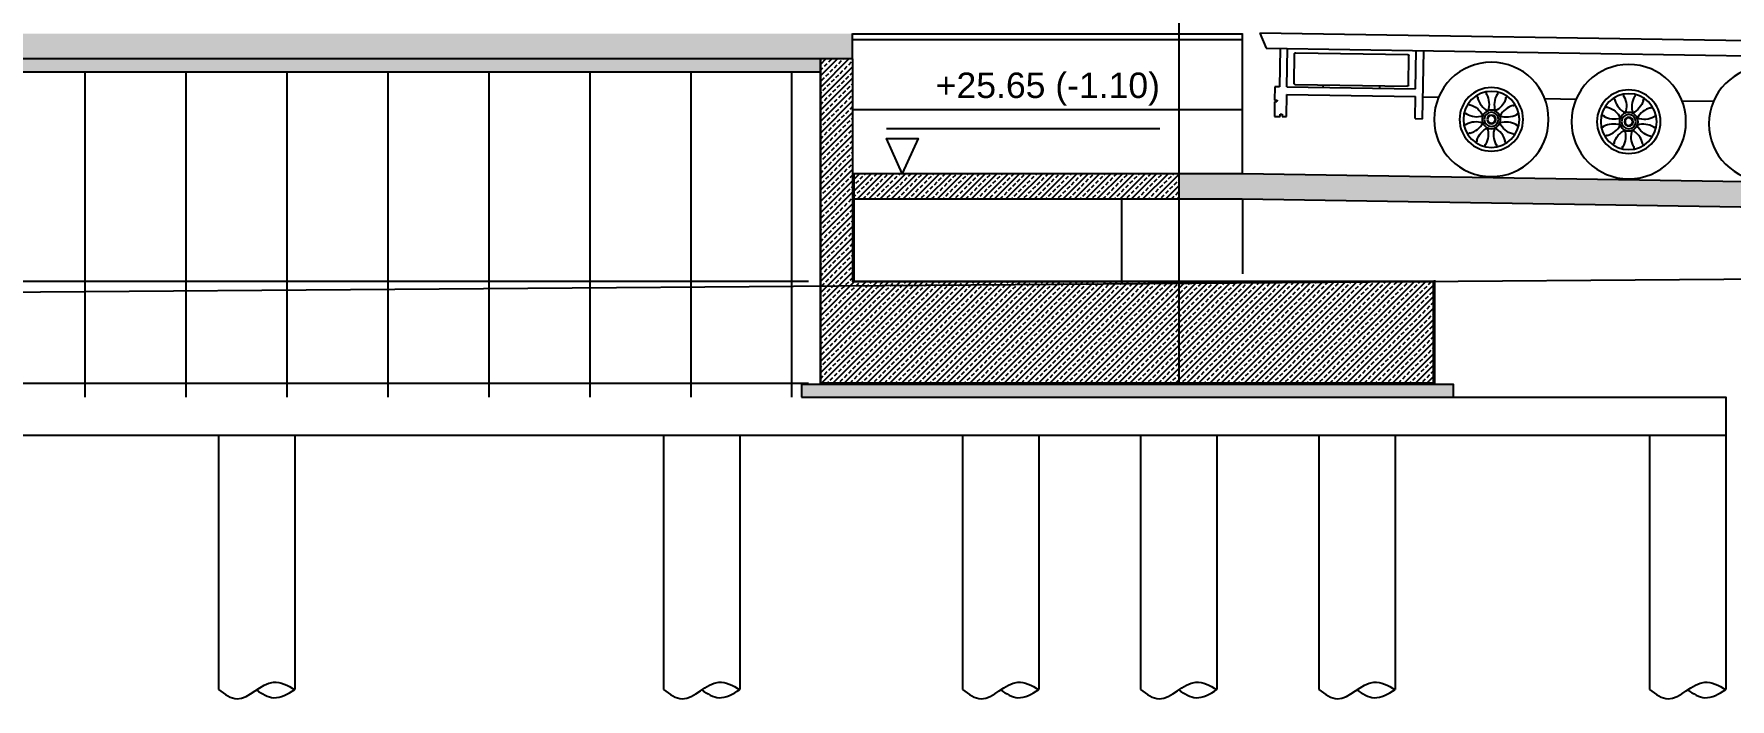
# Model space of a CAD drawing. Header units: centimetres. Extents: x 26200 to 152500, y -600 to 9300.
# Drawn here: x 146265 to 147598, y 677 to 1200 of the extents above; entities that cross this region are included whole.
import ezdxf

# ---------------------------------------------------------------- set-up
doc = ezdxf.new("R2010")
doc.units = ezdxf.units.CM
doc.layers.add('ROTAS-MIMARI-KESIT', color=8, linetype='Continuous')
doc.styles.add('ROTAS', font='arial.ttf')
pattern_1 = [(45, (84445.261, 23206.629), (-4.49012806, 4.49012806), []), (45, (84449.7513, 23206.629), (-4.49012806, 4.49012806), [3.175, -1.5875])]

msp = doc.modelspace()

# ---------------------------------------------------------------- hatches: boundary and pattern name
at = {"layer": 'ROTAS-MIMARI-KESIT'}
h = msp.add_hatch(dxfattribs=at)
h.set_pattern_fill('ANSI33', color=256, style=0)
h.set_pattern_definition(pattern_1)
h.paths.add_polyline_path([(145009.7, 1180.4), (145009.7, 1200.4), (129119.7, 1200.4), (129119.7, 1180.4)])
h.paths.add_polyline_path([(145009.7, 1200.4), (145009.7, 1180.4), (146908.2, 1180.4), (146908.2, 1200.4)])
h = msp.add_hatch(dxfattribs=at)
h.set_pattern_fill('AR-CONC', color=256, scale=0.1, style=0)
h.set_pattern_definition([(50, (-3729.7674, 2354.189), (1.82184669, -0.159390855), [0.1905, -2.0955]), (355, (-3729.7674, 2354.189), (-0.352434214, 1.910568452), [0.1524, -1.676405842]), (100.4514447, (-3729.6156, 2354.1757), (1.46941247, 1.75117752), [0.161900088, -1.780902446]), (46.1842, (-3729.7674, 2354.697), (2.71079041, -0.42042328), [0.28575, -3.14325]), (96.6355576, (-3729.5415, 2354.662), (2.37404134, 2.474261246), [0.24285023, -2.67135608]), (351.1841512, (-3729.7674, 2354.697), (2.37404134, 2.474261246), [0.22859967, -2.51459732]), (21, (-3729.5134, 2354.57), (1.516143913, -1.022651982), [0.1905, -2.0955]), (326, (-3729.5134, 2354.57), (0.618020284, 1.841879661), [0.1524, -1.6764]), (71.451445, (-3729.387, 2354.4848), (2.134164193, 0.819227689), [0.161900088, -1.780899376]), (37.5, (-3729.7674, 2354.189), (0.0308860325, 0.8455503887), [0, -1.65608, 0, -1.7018, 0, -1.68275]), (7.5, (-3729.7674, 2354.189), (0.668196625, 1.001805748), [0, -0.97028, 0, -1.61798, 0, -0.64135]), (327.5, (-3730.33384, 2354.189), (1.3559059517, -0.05728744), [0, -0.635, 0, -1.9812, 0, -2.6289]), (317.5, (-3730.5878, 2354.189), (1.481291814, 0.25426491), [0, -0.8255, 0, -1.31572, 0, -1.8669])])
h.paths.add_polyline_path([(146882.7, 1180.4), (129119.7, 1180.4), (129119.7, 1170.4), (146882.7, 1170.4)])
h = msp.add_hatch(dxfattribs=at)
h.set_pattern_fill('ANSI33', color=256, style=0)
h.set_pattern_definition(pattern_1)
h.paths.add_polyline_path([(147364.7, 1005.4), (146908.2, 1005.4), (146908.2, 1180.4), (146883.2, 1180.4), (146883.2, 1005.4), (146883.2, 925.4), (147364.7, 925.4)])
h = msp.add_hatch(dxfattribs=at)
h.set_pattern_fill('LINE', color=256, scale=5, angle=45, style=0)
h.set_pattern_definition([(90, (279099.306, 394723.31), (-79.375, 0), [])])
h.paths.add_polyline_path([(127350.7, 1006.4), (127350.7, 1160.4), (129104.7, 1160.4), (129104.7, 1170.4), (144988.7, 1170.4), (144999.7, 1170.4), (146882.7, 1170.4), (146882.7, 924.4), (146868.2, 924.4), (146868.2, 914.4), (145584.7, 914.4), (145584.7, 924.4), (145565.2, 924.9), (145565.2, 1005.9), (145164.2, 1005.9), (145164.2, 924.4), (145144.7, 924.4), (145144.7, 914.4), (143784.7, 914.4), (143784.7, 924.4), (143765.2, 924.4), (143765.2, 1005.9), (143364.2, 1005.9), (143364.2, 924.4), (143344.7, 924.4), (143344.7, 914.4), (141984.7, 914.4), (141984.7, 924.4), (141965.2, 924.4), (141965.2, 1005.9), (141564.2, 1005.9), (141564.2, 924.4), (141544.7, 924.4), (141544.7, 914.4), (140184.7, 914.4), (140184.7, 924.4), (140165.2, 924.4), (140165.2, 1005.9), (139764.2, 1005.9), (139764.2, 924.4), (139744.7, 924.4), (139744.7, 914.4), (138384.7, 914.4), (138384.7, 924.4), (138365.2, 924.4), (138365.2, 1005.9), (137864.2, 1005.9), (137864.2, 924.4), (137844.7, 924.4), (137844.7, 914.4), (136584.7, 914.4), (136584.7, 924.4), (136565.2, 924.4), (136565.2, 1005.9), (136164.2, 1005.9), (136164.2, 924.4), (136144.7, 924.4), (136144.7, 914.4), (134784.7, 914.4), (134784.7, 924.4), (134765.2, 924.4), (134765.2, 1005.9), (134364.2, 1005.9), (134364.2, 924.4), (134344.7, 924.4), (134344.7, 914.4), (132984.7, 914.4), (132984.7, 924.4), (132965.2, 924.4), (132965.2, 1005.9), (132564.2, 1005.9), (132564.2, 924.4), (132544.7, 924.4), (132544.7, 914.4), (131184.7, 914.4), (131184.7, 924.4), (131165.2, 924.4), (131165.2, 1005.9), (130764.2, 1005.9), (130764.2, 924.4), (130744.7, 924.4), (130744.7, 914.4), (129379.7, 914.4), (129379.7, 924.4), (129365.2, 924.4), (129365.7, 1006.4)])
h = msp.add_hatch(dxfattribs=at)
h.set_pattern_fill('ANSI33', color=256, style=0)
h.set_pattern_definition(pattern_1)
h.paths.add_polyline_path([(147164.7, 1090.4), (146909.2, 1090.4), (146909.2, 1070.4), (147164.7, 1070.4)])
h = msp.add_hatch(dxfattribs=at)
h.set_pattern_fill('ANSI33', color=256, style=0)
h.set_pattern_definition(pattern_1)
h.paths.add_polyline_path([(147214.7, 1090.4), (147164.7, 1090.4), (147164.7, 1070.4), (147214.7, 1070.4), (147214.7, 1070.4), (150022.6, 1025.4), (150023, 1045.4)])
h = msp.add_hatch(dxfattribs=at)
h.set_pattern_fill('AR-CONC', color=256, scale=0.1, style=0)
h.set_pattern_definition([(50, (11186.5697, 2166.5387), (1.82184669, -0.159390855), [0.1905, -2.0955]), (355, (11186.5697, 2166.5387), (-0.352434214, 1.910568452), [0.1524, -1.676405842]), (100.4514447, (11186.7216, 2166.5254), (1.46941247, 1.75117752), [0.161900088, -1.780902446]), (46.1842, (11186.5697, 2167.0467), (2.71079041, -0.42042328), [0.28575, -3.14325]), (96.6355576, (11186.7956, 2167.0116), (2.37404134, 2.474261246), [0.24285023, -2.67135608]), (351.1841512, (11186.5697, 2167.0467), (2.37404134, 2.474261246), [0.22859967, -2.51459732]), (21, (11186.8237, 2166.9197), (1.516143913, -1.022651982), [0.1905, -2.0955]), (326, (11186.8237, 2166.9197), (0.618020284, 1.84187966), [0.1524, -1.6764]), (71.451445, (11186.9501, 2166.8344), (2.134164193, 0.81922769), [0.161900088, -1.780899376]), (37.5, (11186.56975, 2166.53866), (0.0308860325, 0.8455503887), [0, -1.65608, 0, -1.7018, 0, -1.68275]), (7.5, (11186.56975, 2166.5387), (0.668196625, 1.001805748), [0, -0.97028, 0, -1.61798, 0, -0.64135]), (327.5, (11186.0033, 2166.53866), (1.3559059517, -0.05728744), [0, -0.635, 0, -1.9812, 0, -2.6289]), (317.5, (11185.7493, 2166.5387), (1.481291814, 0.25426491), [0, -0.8255, 0, -1.31572, 0, -1.8669])])
h.paths.add_polyline_path([(147380.7, 924.4), (146868.2, 924.4), (146868.2, 914.4), (147380.7, 914.4)])

# ---------------------------------------------------------------- linework, layer by layer
for p, q in [((146908.2, 1180.4), (146908.2, 1200.4)), ((147214.7, 1195.4), (147214.7, 1200.4)), ((148588.1, 1179), (147228.3, 1200.8)), ((147228.3, 1200.8), (147233.5, 1188.9)), ((147214.7, 1199.9), (146908.2, 1199.9)), ((147214.7, 1195.4), (146908.2, 1195.4)), ((147214.7, 1140.4), (147214.7, 1195.4)), ((147233.5, 1188.9), (148337.1, 1171.2)), ((147244.4, 1188.7), (147243.9, 1158.5)), ((147249.6, 1158.4), (147250.1, 1188.6)), ((147350.8, 1156.8), (147351.3, 1187)), ((147356.4, 1133.4), (147357.3, 1186.9)), ((147255.3, 1161.3), (147255.6, 1184.3)), ((147256.7, 1185.3), (147344.7, 1183.9)), ((147345.3, 1159.9), (147345.6, 1182.9)), ((129119.7, 1170.4), (146882.7, 1170.4)), ((147256.3, 1160.3), (147344.3, 1158.9)), ((147240.1, 1158.6), (147240, 1148.1)), ((147240, 1148.1), (147241.9, 1148.1)), ((147243.9, 1158.5), (147240.1, 1158.6)), ((147241.9, 1148.1), (147241.8, 1146.6)), ((147249.3, 1135.1), (147249.5, 1152.4)), ((147249.5, 1152.4), (147350.7, 1150.8)), ((147249.6, 1158.4), (147350.8, 1156.8)), ((147278.1, 1160), (147278, 1158)), ((147322.4, 1159.3), (147322.4, 1157.3)), ((147350.4, 1133.5), (147350.7, 1150.8)), ((147356.7, 1150.7), (147369, 1150.5)), ((147452.4, 1149.2), (147477, 1148.8)), ((147560.4, 1147.5), (147585, 1147.1)), ((147214.7, 1140.4), (146908.2, 1140.4)), ((147214.7, 1090.4), (147214.7, 1140.4)), ((147239.9, 1146.7), (147239.8, 1135.2)), ((147239.8, 1135.2), (147244.5, 1135.2)), ((147241.8, 1146.6), (147239.9, 1146.7)), ((147244.5, 1135.2), (147244.5, 1137.1)), ((147244.5, 1137.1), (147246, 1137.1)), ((147246, 1137.1), (147245.9, 1135.1)), ((147245.9, 1135.1), (147249.3, 1135.1)), ((147350.4, 1133.5), (147356.4, 1133.4)), ((146909.2, 1070.4), (146909.2, 1006.4)), ((146909.2, 1070.4), (146909.2, 1011.4)), ((147365.7, 1006.4), (147365.7, 924.4)), ((126934.7, 884.4), (147594.7, 884.4))]:
    msp.add_line(p, q, dxfattribs=at)
for points in [[(147164.7, 2658.5), (147164.7, 925.4)], [(146908.2, 1180.4), (145009.7, 1180.4)], [(147364.7, 925.4), (146883.2, 925.4), (146883.2, 1005.4), (146883.2, 1005.4), (146883.2, 1180.4)], [(146908.2, 1180.4), (146908.2, 1005.4), (147364.7, 1005.4), (147364.7, 925.4)], [(147149.9, 1125.4), (146934.8, 1125.4)], [(146908.7, 1090.4), (147214.7, 1090.4), (150023, 1045.4)], [(146909.2, 1090.4), (146909.2, 1070.4)], [(146908.7, 1070.4), (147214.5, 1070.4), (150022.6, 1025.4)], [(147119.7, 1070.4), (147119.7, 1005.4)], [(147214.7, 1070.4), (147214.7, 1011.4)], [(146873.7, 1005.4), (145564.7, 1005.4)], [(145564.7, 925.4), (146873.7, 925.4)], [(147380.7, 914.4), (147594.7, 914.4), (147594.7, 884.4)], [(146409.7, 884.4), (146409.7, 684.4)], [(146469.7, 884.4), (146469.7, 684.4)], [(146759.7, 884.4), (146759.7, 684.4)], [(146819.7, 884.4), (146819.7, 684.4)], [(146994.7, 884.4), (146994.7, 684.4)], [(147054.7, 884.4), (147054.7, 684.4)], [(147134.7, 884.4), (147134.7, 684.4)], [(147194.7, 884.4), (147194.7, 684.4)], [(147274.7, 884.4), (147274.7, 684.4)], [(147334.7, 884.4), (147334.7, 684.4)], [(147534.7, 884.4), (147534.7, 684.4)], [(147594.7, 884.4), (147594.7, 684.4)]]:
    msp.add_lwpolyline(points, dxfattribs=at)
at = {"layer": 'ROTAS-MIMARI-KESIT', "ltscale": 0.5, "const_width": 1}
msp.add_lwpolyline([(146882.7, 1180.4), (146882.7, 924.9), (147365.2, 924.9), (147365.2, 1005.9), (146908.7, 1005.9), (146908.7, 1095.4)], dxfattribs=at)
at = {"layer": 'ROTAS-MIMARI-KESIT', "extrusion": (0, 0, -1)}
for points in [[(-147398.7, 1151.3), (-147399.9, 1150.1), (-147399.6, 1149.8, -0.205207), (-147407.6, 1139.6, 1.723661)], [(-147406.2, 1154.4), (-147406.2, 1152.7), (-147406.6, 1152.7, 0.206806), (-147407.7, 1139.6, -1.723661)], [(-147415.4, 1154.2), (-147415.3, 1152.6), (-147414.9, 1152.6, -0.206806), (-147413.4, 1139.5, 1.723661)], [(-147422.8, 1150.9), (-147421.6, 1149.8), (-147421.9, 1149.5, 0.205207), (-147413.5, 1139.5, -1.723661)], [(-147506.7, 1149.6), (-147507.8, 1148.4), (-147507.5, 1148.1, -0.205207), (-147515.6, 1137.9, 1.723661)], [(-147514.2, 1152.7), (-147514.2, 1151), (-147514.6, 1151, 0.206806), (-147515.7, 1137.9, -1.723661)], [(-147523.4, 1152.5), (-147523.3, 1150.8), (-147522.9, 1150.8, -0.206806), (-147521.4, 1137.8, 1.723661)], [(-147530.8, 1149.2), (-147529.6, 1148), (-147529.9, 1147.7, 0.205207), (-147521.5, 1137.8, -1.723661)], [(-147389.1, 1137.6), (-147390.8, 1137.6), (-147390.8, 1137.2, -0.205207), (-147403.7, 1135.7, 1.723661)], [(-147392.4, 1145.2), (-147393.5, 1144), (-147393.8, 1144.3, 0.205207), (-147403.8, 1135.9, -1.723661)], [(-147428.9, 1144.6), (-147427.7, 1143.5), (-147427.4, 1143.8, -0.205207), (-147417.2, 1135.7, 1.723661)], [(-147431.9, 1136.9), (-147430.3, 1137), (-147430.3, 1136.5, 0.205207), (-147417.3, 1135.4, -1.723661)], [(-147497.1, 1135.9), (-147498.7, 1135.9), (-147498.7, 1135.4, -0.205207), (-147511.7, 1133.9, 1.723661)], [(-147500.4, 1143.5), (-147501.5, 1142.3), (-147501.8, 1142.6, 0.205207), (-147511.8, 1134.2, -1.723661)], [(-147536.9, 1142.9), (-147535.7, 1141.7), (-147535.4, 1142, -0.205207), (-147525.2, 1134, 1.723661)], [(-147539.9, 1135.2), (-147538.3, 1135.2), (-147538.3, 1134.8, 0.205207), (-147525.3, 1133.7, -1.723661)], [(-147388.9, 1128.8), (-147390.6, 1128.8), (-147390.6, 1129.2, 0.205207), (-147403.6, 1130.3, -1.723661)], [(-147392, 1121.1), (-147393.2, 1122.3), (-147393.5, 1122, -0.205207), (-147403.7, 1130.1, 1.723661)], [(-147398.1, 1114.8), (-147399.3, 1116), (-147399, 1116.3, 0.205207), (-147407.4, 1126.2, -1.723661)], [(-147405.5, 1111.5), (-147405.6, 1113.2), (-147406, 1113.2, -0.206806), (-147407.5, 1126.2, 1.723661)], [(-147414.7, 1111.4), (-147414.7, 1113), (-147414.3, 1113, 0.206806), (-147413.2, 1126.1, -1.723661)], [(-147422.2, 1114.4), (-147421, 1115.6), (-147421.3, 1115.9, -0.205207), (-147413.3, 1126.1, 1.723661)], [(-147428.5, 1120.5), (-147427.3, 1121.7), (-147427, 1121.4, 0.205207), (-147417.1, 1129.8, -1.723661)], [(-147431.8, 1128.1), (-147430.1, 1128.2), (-147430.1, 1128.6, -0.205207), (-147417.2, 1130.1, 1.723661)], [(-147496.9, 1127.1), (-147498.6, 1127.1), (-147498.6, 1127.5, 0.205207), (-147511.6, 1128.6, -1.723661)], [(-147500, 1119.4), (-147501.2, 1120.6), (-147501.5, 1120.3, -0.205207), (-147511.7, 1128.3, 1.723661)], [(-147506.1, 1113.1), (-147507.3, 1114.2), (-147507, 1114.5, 0.205207), (-147515.4, 1124.5, -1.723661)], [(-147513.5, 1109.8), (-147513.5, 1111.5), (-147514, 1111.4, -0.206806), (-147515.4, 1124.5, 1.723661)], [(-147522.7, 1109.6), (-147522.7, 1111.3), (-147522.3, 1111.3, 0.206806), (-147521.2, 1124.4, -1.723661)], [(-147530.2, 1112.7), (-147529, 1113.9), (-147529.3, 1114.2, -0.205207), (-147521.3, 1124.4, 1.723661)], [(-147536.5, 1118.8), (-147535.3, 1120), (-147535, 1119.7, 0.205207), (-147525.1, 1128.1, -1.723661)], [(-147539.8, 1126.4), (-147538.1, 1126.4), (-147538.1, 1126.9, -0.205207), (-147525.2, 1128.4, 1.723661)]]:
    msp.add_lwpolyline(points, format="xyb", dxfattribs=at)
at = {"layer": 'ROTAS-MIMARI-KESIT'}
for points in [[(146947.3, 1090.4), (146934.8, 1117.9), (146959.8, 1117.9)], [(146868.2, 914.4), (147380.7, 914.4), (147380.7, 924.4), (146868.2, 924.4)]]:
    msp.add_lwpolyline(points, close=True, dxfattribs=at)
at = {"layer": 'ROTAS-MIMARI-KESIT', "ltscale": 2}
msp.add_lwpolyline([(126578.7, 1045.4), (127903, 985.4), (144668.5, 985.4), (150022.6, 1025.4)], dxfattribs=at)
at = {"layer": 'ROTAS-MIMARI-KESIT', "extrusion": (0, 0, -1)}
for centre, radius in [((-147410.4, 1132.9), 45), ((-147518.4, 1131.1), 45), ((-147626.4, 1129.4), 45), ((-147410.4, 1132.9), 25), ((-147410.4, 1132.9), 22), ((-147518.4, 1131.1), 25), ((-147518.4, 1131.1), 22), ((-147410.4, 1132.9), 7.31), ((-147410.4, 1132.9), 5.57), ((-147410.4, 1132.9), 3.42), ((-147410.4, 1132.9), 2.94), ((-147518.4, 1131.1), 7.31), ((-147518.4, 1131.1), 5.57), ((-147518.4, 1131.1), 3.42), ((-147518.4, 1131.1), 2.94)]:
    msp.add_circle(centre, radius, dxfattribs=at)
for centre, start, end in [((-147256.6, 1184.3), 0.918, 90.918), ((-147344.6, 1182.9), 90.918, -179.082), ((-147256.3, 1161.3), -89.082, 0.918), ((-147344.3, 1159.9), -179.082, -89.082)]:
    msp.add_arc(centre, 1, start, end, dxfattribs=at)
at = {"layer": 'ROTAS-MIMARI-KESIT'}
for points, knots in [([(146409.7, 684.4), (146414.6, 680.8), (146428.9, 670.4), (146448.6, 696.4), (146464.1, 687.6), (146469.7, 684.4)], [0, 0, 0, 0, 16.350848, 47.934672, 65.567386, 65.567386, 65.567386, 65.567386]), ([(146439.7, 684.1), (146444.1, 681.1), (146454.2, 674.9), (146464.2, 681), (146469.7, 684.4)], [179.801197, 179.801197, 179.801197, 179.801197, 259.646208, 355.156763, 355.156763, 355.156763, 355.156763]), ([(146759.7, 684.4), (146764.6, 680.8), (146778.9, 670.4), (146798.6, 696.4), (146814.1, 687.6), (146819.7, 684.4)], [0, 0, 0, 0, 16.350848, 47.934672, 65.567386, 65.567386, 65.567386, 65.567386]), ([(146789.7, 684.1), (146794.1, 681.1), (146804.2, 674.9), (146814.2, 681), (146819.7, 684.4)], [179.801197, 179.801197, 179.801197, 179.801197, 259.646208, 355.156763, 355.156763, 355.156763, 355.156763]), ([(146994.7, 684.4), (146999.6, 680.8), (147013.9, 670.4), (147033.6, 696.4), (147049.1, 687.6), (147054.7, 684.4)], [0, 0, 0, 0, 16.350848, 47.934672, 65.567386, 65.567386, 65.567386, 65.567386]), ([(147024.7, 684.1), (147029.1, 681.1), (147039.2, 674.9), (147049.2, 681), (147054.7, 684.4)], [179.801197, 179.801197, 179.801197, 179.801197, 259.646208, 355.156763, 355.156763, 355.156763, 355.156763]), ([(147134.7, 684.4), (147139.6, 680.8), (147153.9, 670.4), (147173.6, 696.4), (147189.1, 687.6), (147194.7, 684.4)], [0, 0, 0, 0, 16.350848, 47.934672, 65.567386, 65.567386, 65.567386, 65.567386]), ([(147164.7, 684.1), (147169.1, 681.1), (147179.2, 674.9), (147189.2, 681), (147194.7, 684.4)], [179.801197, 179.801197, 179.801197, 179.801197, 259.646208, 355.156763, 355.156763, 355.156763, 355.156763]), ([(147274.7, 684.4), (147279.6, 680.8), (147293.9, 670.4), (147313.6, 696.4), (147329.1, 687.6), (147334.7, 684.4)], [0, 0, 0, 0, 16.350848, 47.934672, 65.567386, 65.567386, 65.567386, 65.567386]), ([(147304.7, 684.1), (147309.1, 681.1), (147319.2, 674.9), (147329.2, 681), (147334.7, 684.4)], [179.801197, 179.801197, 179.801197, 179.801197, 259.646208, 355.156763, 355.156763, 355.156763, 355.156763]), ([(147534.7, 684.4), (147539.6, 680.8), (147553.9, 670.4), (147573.6, 696.4), (147589.1, 687.6), (147594.7, 684.4)], [0, 0, 0, 0, 16.350848, 47.934672, 65.567386, 65.567386, 65.567386, 65.567386]), ([(147564.7, 684.1), (147569.1, 681.1), (147579.2, 674.9), (147589.2, 681), (147594.7, 684.4)], [179.801197, 179.801197, 179.801197, 179.801197, 259.646208, 355.156763, 355.156763, 355.156763, 355.156763])]:
    msp.add_open_spline(points, degree=3, knots=knots, dxfattribs=at)

# ---------------------------------------------------------------- texts
at = {"layer": 'ROTAS-MIMARI-KESIT', "insert": (147149.9, 1143.7), "char_height": 20, "attachment_point": 9, "style": 'ROTAS'}
msp.add_mtext_dynamic_manual_height_columns('+25.65 (-1.10)', width=226.336, gutter_width=100, heights=[0], dxfattribs=at)

doc.saveas('drawing.dxf')
